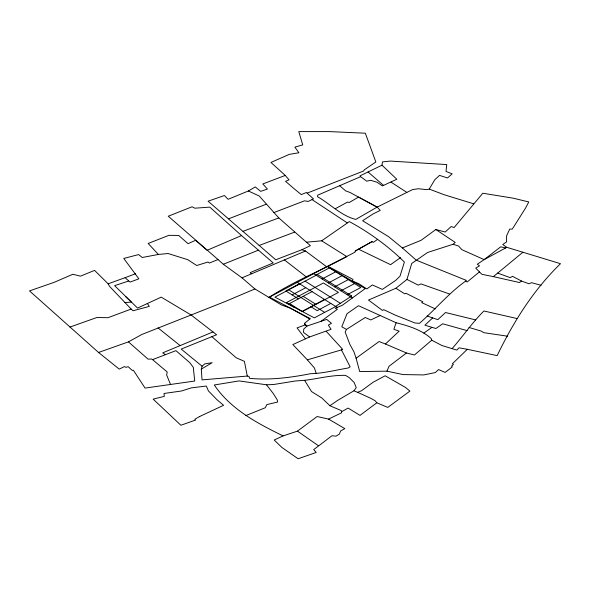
<?xml version="1.0" encoding="UTF-8"?>
<svg xmlns="http://www.w3.org/2000/svg" width="590" height="590" viewBox="0 0 590 590"><rect width="100%" height="100%" fill="white"/><g stroke="black" fill="none" stroke-linecap="round" stroke-linejoin="round"><path stroke-width="0.89" d="M309.846 318.983L290.302 308.164L281.393 304.919L254.902 288.953L241.981 277.831L223.315 264.254L218.027 259.563L209.384 263.037L207.953 262.034L196.713 265.507L187.79 259.703L168.128 253.523L158.393 254.438L142.249 257.498L138.598 254.57L123.767 258.45L138.871 278.812L130.08 282.108L125.087 277.691L108.147 283.812L94.577 270.375L80.483 276.149L72.85 274.254L54.273 282.293L29.5 290.907L98.545 352.459L119.224 369.104L124.49 366.56L125.877 367.356L128.111 366.656L132.278 370.439L133.37 370.24L145.066 388.08L194.722 381.037L193.299 367.364L189.847 362.725L175.931 350.644L152.559 359.627L151.586 359.015L148.06 359.133L128.45 341.876L98.545 352.459M283.067 435.907C257.447 423.377 230.631 409.261 214.288 384.982L239.024 380.926L266.488 384.783L273.649 384.51L295.494 380.963L304.602 380.321L311.535 391.561L321.83 397.977L329.899 405.743L341.344 410.618L341.617 412.779L328.578 419.092L317.14 416.533L297.441 431.135L283.067 435.907L274.21 440.015L281.843 447.419L298.112 458.762L316.218 452.471L313.71 449.595L332.008 435.722L336.035 436.15L339.412 434.078L340.578 431.025L344.833 428.62L328.578 419.092M382.01 165.2L382.431 161.903L390.337 161.077L446.763 164.566L445.996 171.439L452.169 173.844L447.5 177.966L439.521 175.385L434.756 179.78L429.247 189.08L426.636 189.619L418.391 188.756L412.698 189.53L376.634 207.378L355.8 219.406C341.116 215.815 330.385 203.985 317.545 196.728L317.7 195.172L360.615 176.683L366.715 181.16L370.727 180.311L377.084 182.244L382.394 185.916L396.812 179.249L382.01 165.2L360.011 175.857L360.615 176.683M201.286 369.141L202.105 366.213L204.76 363.875L212.149 362.68L201.286 369.141L202.046 379.886L247.276 376.066L249.01 376.435L249.607 378.352C269.903 380.285 290.523 377.63 310.451 373.728C323.195 373.382 335.54 370.129 348.137 368.005L350.158 366.847L341.455 349.9L307.361 359.834L292.846 344.553L309.661 336.934L331.064 329.316L328.357 325.105L331.462 323.298L326.698 319.397L306.97 326.086L303.776 329.014L303.489 332.406L309.661 336.934M402.38 247.955L416.238 260.161L466.351 280.398L465.503 281.231C448.452 293.37 435.206 309.654 419.468 323.313L415.013 323.018L395.632 315.289L383.714 309.669L382.49 310.436L368.485 300.052L395.92 288.245L406.967 279.439L411.724 263.479L427.617 252.468L453.076 244.267L455.237 242.431L435.848 229.51L421.164 240.263L402.38 247.955L388.434 236.568L362.607 220.734L373.168 213.89L380.255 210.401L377.202 207.171L358.536 197.067L349.339 202.466L347.481 202.105L335.275 208.735M380.336 315.407L370.808 319.942L365.24 317.486L346.492 329.412L341.78 326.764L347.031 313.703L358.506 305.709L396.111 322.752L393.854 329.264L399.15 331.167L385.425 344L379.112 341.529L356.094 358.196L359.701 371.567L386.944 371.162L403.081 374.576L423.871 374.923L435.383 372.556L438.562 369.547L445.125 372.423L452.294 366.899L451.527 366.161L453.393 364.473L452.353 363.801L467.31 349.31L497.156 355.608C513.632 321.624 533.249 290.184 560.5 263.693L506.611 247.269L502.761 244.511L506.574 241.907L506.581 235.897L509.708 229.112L512.304 229.068L525.55 208.086L528.765 201.95L513.359 198.21L482.804 193.232L454.086 227.578L451.202 226.516L445.199 232.032L435.848 229.51M377.453 239.466L373.352 242.372L372.032 241.62L355.291 250.986L354.819 252.284L327.723 266.208L352.953 279.38L352.577 281.135L358.698 283.635L366.855 288.938L372.371 284.948L382.342 289.417L395.588 280.449L400.042 276.113L404.393 262.019C388.139 246.126 369.421 232.416 349.346 221.611L321.661 240.809L306.402 242.188L278.805 217.924L259.209 195.991L248.375 190.99L228.094 199.302L224.406 195.519L208.086 201.205L275.722 259.77L301.969 249.703L310.421 245.647L306.402 242.188M386.944 371.162L389.068 366.243L406.458 352.997L414.453 354.981L431.769 340.194L431.297 338.653C421.621 329.832 408.553 325.872 396.111 322.752M346.492 329.412L345.15 332L349.833 344.317L353.978 351.883L356.094 358.196M431.769 340.194L441.844 345.489L452.088 348.653C462.995 336.263 472.17 322.656 483.903 310.989L516.788 318.489M329.899 405.743L337.583 400.426L353.956 390.779L356.235 387.615L354.111 382.453L349.287 377.674L345.556 375.373C331.669 374.945 318.253 378.699 304.602 380.321M475.688 319.935L445.531 312.53L437.839 319.647L432.654 317.914L424.889 325.208L435.907 328.505L442.721 323.792L467.169 330.643M506.611 247.269L505.674 247.94L500.704 246.819L484.139 259.622L477.303 264.231L479.493 265.817L475.739 268.155L481.882 274.306L493.365 276.636L522.821 252.299M304.447 323.416L306.97 326.086L305.273 324.891L304.447 323.416L310.274 318.63L269.446 297.139L327.177 266.496L365.21 288.591L342.288 305.303L335.245 308.216L337.392 309.256L321.034 321.314M479.589 271.806L467.199 281.939L465.503 281.231M353.956 390.779L357.621 392.35L361.567 390.705L373.064 382.283L385.152 375.786L405.477 387.424L409.902 391.082L387.807 407.425L376.818 402.778L360.011 415.397L348.144 408.074L341.721 411.665M541.067 285.317L531.546 282.684L528.994 283.768L521.538 281.054L519.502 282.536L493.365 276.636M400.485 257.631L390.573 264.667L358.528 249.194L355.291 250.986M423.915 333.033L431.74 327.487M248.375 190.99L255.256 186.934L260.677 191.367L267.381 189.051L262.823 183.947L285.258 175.444L289.048 179.81L285.553 181.351L294.816 189.302L301.291 194.589L306.394 192.51L313.511 198.919L308.187 201.426L304.469 200.836L273.657 212.673M268.9 297.426C293.591 281.482 320.953 270.449 346.846 256.613L321.661 240.809M358.528 249.194L372.032 241.62M128.45 341.876L141.799 334.493L225.38 301.438L254.902 288.953M505.674 247.94L484.139 259.622L461.837 249.659L458.607 246.037L453.076 244.267M299.499 283.753L285.87 290.981L298.4 298.85M315.856 275.073L329.486 267.838L360.807 287.507L347.178 294.742M292.139 294.919L305.768 287.684M322.118 279.004L335.747 271.769M312.029 291.622L289.543 303.555L302.073 311.417L324.559 299.484M328.387 282.942L342.016 275.707M334.648 286.873L348.277 279.638M340.909 290.811L354.538 283.576M302.368 311.572L338.454 292.419L323.416 282.979L286.607 302.515L294.122 307.235M330.82 303.422L317.191 310.657L310.93 306.719M202.105 366.213L181.204 349.081L216.611 334.751L191.19 315.038L161.203 297.131L137.559 308.069L114.615 285.649L128.472 281.076M241.981 277.831L305.517 250.993L326.617 266.739M213.027 331.905L162.752 352.842L165.03 354.45M251.266 273.79L250.212 272.602L273.222 262.911L241.509 235.565L207.112 250.293L195.533 240.307L188.07 243.685L178.696 235.469L168.924 235.329L148.149 243.471L158.393 254.438M341.455 349.9L342.709 349.376L326.248 331.359M245.801 415.596L265.227 407.764L266.828 404.6L277.566 402.07L277.293 399.946L273.214 393.449L266.488 384.783M223.315 264.254L258.501 250.145M307.272 193.07L363.61 170.997L364.31 169.861L375.837 161.984L365.343 133.207L329.64 131.607L298.776 131.6L302.736 144.897L294.867 147.139L298.916 152.758L289.203 154.388L270.95 162.442L285.258 175.444M228.544 218.838L266.223 204.214M125.087 277.691L135.553 273.731M259.143 245.455L294.543 232.15M243.051 231.31L278.805 217.924M147.279 303.393L149.314 306.387L133.052 310.768L131.172 309.079L107.963 317.7L96.834 317.516L69.952 327.081M305.273 324.891L297.028 327.893L305.458 338.867M124.947 302.537L131.415 302.139L125.508 296.431M507.592 336.197L483.955 332.701L481.012 331.034L468.984 327.457M467.31 349.31L458.998 347.812L456.918 350.091L452.088 348.653M473.519 203.756L444.093 194.715L429.247 189.08M427.108 315.989L432.654 317.914M449.514 294.012L421.009 283.923L418.222 285.132L406.967 279.439M497.613 273.082L510.173 277.632L512.548 276.334L521.538 281.054M301.969 249.703L305.517 250.993M385.425 344L406.458 352.997M357.621 392.35L370.948 398.398L375.137 400.743L376.818 402.778M435.25 308.88L421.702 302.611L422.824 301.763L406.009 293.289L404.711 293.835L395.92 288.245M377.202 207.171L349.988 192.458L345.696 190.894L339.523 185.592M313.644 273.679L352.333 297.98M305.067 281.135L340.393 303.319M297.286 282.359L337.178 307.412M303.171 296.32L315.702 304.189M288.717 289.815L324.662 312.39M391.015 182.133L406.827 192.384M312.014 199.575L347.163 222.821M297.441 431.135L318.394 445.708M284.343 259.843L306.21 276.828M158.039 327.915L179.935 345.43M152.559 359.627L167.206 371.973L166.638 374.975L170.473 384.311M218.027 259.563L168.261 216.228L192.06 206.78L194.811 208.189L209.811 207.134L241.509 235.565M368.064 171.992L383.684 185.526M211.899 336.713L236.184 357.761L244.407 361.353L247.276 376.066M131.172 309.079L109.666 286.475L108.147 283.812M307.361 359.834L314.463 368.02L316.063 373.094M351.67 296.025L334.161 307.346L314.33 317.87L274.925 297.131L317.479 274.549L351.67 296.025M199.759 416.437L194.833 419.261L195.622 420.014L180.894 425.265L153.157 399.128L164.315 396.377L163.998 393.478L181.528 390.986L191.337 387.888L206.316 386.022L208.403 390.912L216.936 399.673L223.595 405.293L199.759 416.437"/></g></svg>
